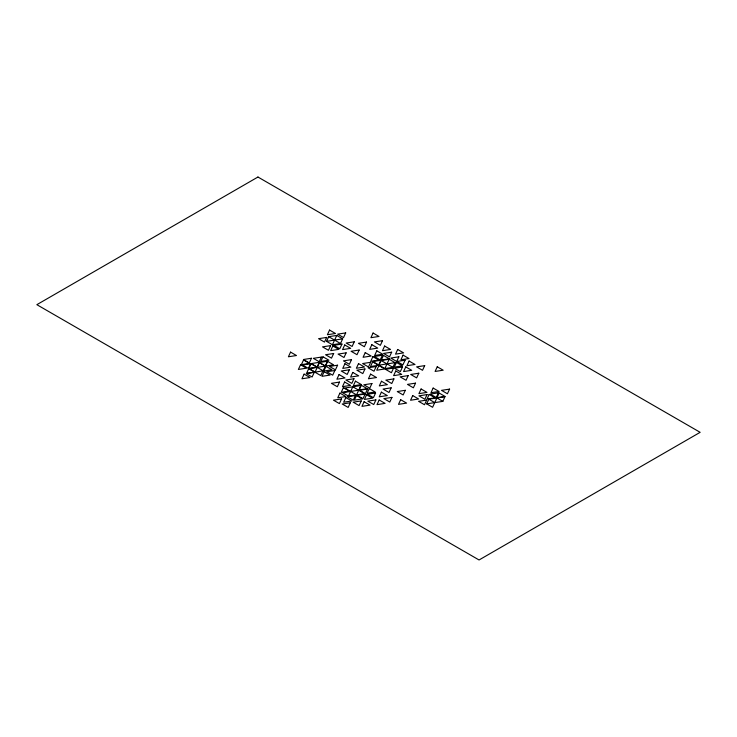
<?xml version="1.0" encoding="UTF-8"?>
<svg xmlns="http://www.w3.org/2000/svg" width="737" height="737" viewBox="0 0 737 737"><rect width="100%" height="100%" fill="white"/><g stroke="black" fill="none" stroke-linecap="round" stroke-linejoin="round"><path stroke-width="1.11" d="M326.519 341.351L328.684 336.68L336.763 335.436L342.668 338.845L340.512 343.516L332.433 344.759L326.519 341.351L342.668 338.845M332.433 344.759L336.763 335.436M322.944 370.923L320.779 375.584L314.874 372.167L323.165 370.794L325.33 366.132L319.425 362.724L315.095 372.047L309.181 368.629L325.33 366.132M348.472 396.119L352.802 386.787L364.631 393.613L348.472 396.119L342.558 392.701L358.716 390.205M378.919 365.165L381.084 360.504L389.164 359.251L395.069 362.659L392.904 367.33L384.834 368.574L378.919 365.165L395.069 362.659M384.834 368.574L389.164 359.251M426.677 403.858L428.842 399.196L444.991 396.699L442.836 401.361L426.677 403.858L432.591 407.275L436.921 397.943L442.836 401.361M381.084 360.504L392.904 367.33M328.684 336.68L340.512 343.516M428.842 399.196L434.756 402.605M317.26 367.385L323.165 370.794M290.562 352.111L288.407 356.772L296.477 355.52L290.562 352.111M300.539 364.778L298.374 369.44L306.454 368.196L300.539 364.778M303.533 359.988L301.369 364.649L309.448 363.396L303.533 359.988M304.114 374.12L301.949 378.781L310.028 377.528L304.114 374.12M311.456 358.265L309.291 362.926L303.386 359.509L311.456 358.265M310.544 363.737L308.379 368.399L302.474 364.981L310.544 363.737M308.711 368.675L306.546 373.346L314.625 372.093L308.711 368.675M311.042 363.774L308.877 368.436L316.956 367.183L311.042 363.774M329.559 330.075L327.403 334.736L335.473 333.483L329.559 330.075M326.666 337.426L324.501 342.088L318.587 338.679L326.666 337.426M314.266 372.342L312.11 377.012L306.196 373.595L314.266 372.342M321.387 357.086L319.232 361.747L313.317 358.339L321.387 357.086M319.268 362.328L317.103 366.989L311.189 363.581L319.268 362.328M322.953 356.8L320.788 361.462L328.868 360.209L322.953 356.8M330.618 345.625L328.453 350.287L322.539 346.869L330.618 345.625M332.829 345.957L330.664 350.619L338.744 349.375L332.829 345.957M327.468 361.25L325.303 365.911L319.388 362.503L327.468 361.25M327.67 361.397L325.505 366.059L333.585 364.815L327.67 361.397M326.012 366.372L323.847 371.033L331.926 369.781L326.012 366.372M324.133 371.678L321.968 376.34L330.047 375.087L324.133 371.678M333.658 353.502L331.493 358.164L325.579 354.746L333.658 353.502M345.699 332.903L343.534 337.564L337.629 334.147L345.699 332.903M341.968 344.068L339.803 348.739L333.889 345.321L341.968 344.068M344.732 344.934L342.567 349.596L350.646 348.352L344.732 344.934M334.856 370.508L332.691 375.17L326.777 371.752L334.856 370.508M337.583 365.202L335.418 369.863L329.503 366.455L337.583 365.202M346.15 352.839L343.995 357.5L338.08 354.092L346.15 352.839M339.057 374.562L336.901 379.223L344.971 377.97L339.057 374.562M354.276 341.802L352.111 346.464L346.197 343.046L354.276 341.802M344.907 363.737L342.742 368.399L350.821 367.146L344.907 363.737M339.499 382.07L337.334 386.741L331.42 383.323L339.499 382.07M351.521 359.619L349.366 364.281L343.451 360.863L351.521 359.619M349.356 369.771L347.191 374.433L341.277 371.015L349.356 369.771M359.168 350.029L357.012 354.69L351.098 351.282L359.168 350.029M344.621 381.996L342.456 386.658L350.536 385.405L344.621 381.996M339.914 393.125L337.749 397.787L345.828 396.534L339.914 393.125M343.368 387.699L341.203 392.36L349.274 391.117L343.368 387.699M366.547 342.069L364.382 346.731L358.468 343.313L366.547 342.069M352.774 372.425L350.609 377.086L358.689 375.833L352.774 372.425M341.563 398.929L339.398 403.59L333.483 400.182L341.563 398.929M358.532 363.599L356.367 368.26L364.447 367.017L358.532 363.599M365.239 352.618L363.074 357.279L371.153 356.035L365.239 352.618M353.981 378.735L351.816 383.397L345.902 379.988L353.981 378.735M345.837 397.575L343.672 402.236L351.752 400.983L345.837 397.575M371.853 344.695L369.688 349.366L377.768 348.113L371.853 344.695M355.464 381.158L353.299 385.82L361.379 384.576L355.464 381.158M364.962 368.951L362.797 373.613L356.883 370.204L364.962 368.951M350.315 402.761L348.15 407.423L342.235 404.014L350.315 402.761M372.885 356.671L370.72 361.342L378.79 360.089L372.885 356.671M370.665 362.3L368.5 366.962L362.595 363.553L370.665 362.3M355.427 395.529L353.263 400.191L347.357 396.782L355.427 395.529M376.8 350.821L374.636 355.483L382.715 354.23L376.8 350.821M360.881 385.543L356.551 394.866L344.723 388.04L360.881 385.543M356.505 395.511L354.34 400.173L362.42 398.92L356.505 395.511M361.333 385.276L359.168 389.937L367.247 388.685L361.333 385.276M372.655 361.858L370.49 366.519L378.56 365.276L372.655 361.858M382.512 340.669L380.347 345.331L374.433 341.913L382.512 340.669M370.6 374.12L368.436 378.781L376.506 377.537L370.6 374.12M384.631 346.031L382.466 350.692L390.536 349.439L384.631 346.031M376.165 366.547L374 371.218L368.085 367.8L376.165 366.547M361.25 400.928L359.085 405.59L353.17 402.181L361.25 400.928M382.374 355.243L380.209 359.914L374.295 356.496L382.374 355.243M365.147 394.028L362.982 398.689L357.067 395.281L365.147 394.028M367.523 389.025L365.359 393.687L359.444 390.269L367.523 389.025M380.836 360.282L378.671 364.953L372.765 361.535L380.836 360.282M378.901 365.552L376.736 370.214L384.815 368.961L378.901 365.552M383.461 355.391L381.296 360.052L389.376 358.799L383.461 355.391M369.255 388.565L367.09 393.226L375.17 391.973L369.255 388.565M366.565 394.765L364.41 399.426L372.48 398.183L366.565 394.765M371.936 383.535L369.771 388.196L363.857 384.778L371.936 383.535M364.115 401.702L361.95 406.363L370.029 405.12L364.115 401.702M391.669 352.194L389.505 356.855L383.599 353.438L391.669 352.194M375.584 393.005L373.419 397.667L367.505 394.249L375.584 393.005M381.48 381.241L379.315 385.912L387.395 384.659L381.48 381.241M397.694 349.467L395.539 354.128L403.609 352.885L397.694 349.467M375.907 399.887L373.742 404.549L367.827 401.14L375.907 399.887M381.388 392.158L379.223 396.819L387.303 395.566L381.388 392.158M393.567 368.058L391.402 372.719L385.488 369.301L393.567 368.058M398.855 356.8L396.69 361.462L390.785 358.053L398.855 356.8M379.168 399.97L377.003 404.631L385.082 403.379L379.168 399.97M396.451 362.438L394.286 367.1L402.356 365.856L396.451 362.438M395.778 370.978L393.613 375.64L401.693 374.396L395.778 370.978M403.075 355.123L400.91 359.785L408.989 358.532L403.075 355.123M393.927 378.882L391.762 383.544L385.847 380.135L393.927 378.882M391.172 387.837L389.007 392.499L383.093 389.081L391.172 387.837M405.083 360.209L402.918 364.87L397.013 361.462L405.083 360.209M402.494 366.971L400.329 371.632L394.424 368.224L402.494 366.971M405.755 366.897L403.59 371.559L411.67 370.306L405.755 366.897M391.955 397.381L389.79 402.043L383.876 398.625L391.955 397.381M409.081 361.056L406.916 365.718L414.995 364.465L409.081 361.056M408.206 375.603L406.041 380.264L400.136 376.856L408.206 375.603M400.679 399.694L398.514 404.355L406.594 403.102L400.679 399.694M405.322 390.297L403.157 394.958L397.252 391.55L405.322 390.297M418.791 373.217L416.626 377.878L410.712 374.47L418.791 373.217M415.539 383.148L413.374 387.809L407.469 384.392L415.539 383.148M424.696 365.626L422.531 370.287L416.617 366.879L424.696 365.626M412.72 395.585L410.555 400.246L418.634 399.003L412.72 395.585M421.094 388.979L418.929 393.641L426.999 392.388L421.094 388.979M437.244 366.786L435.088 371.448L443.158 370.204L437.244 366.786M427.055 394.59L424.89 399.251L418.975 395.843L427.055 394.59M426.686 400.09L424.521 404.751L418.607 401.333L426.686 400.09M429.164 394.415L426.999 399.076L435.07 397.823L429.164 394.415M433.144 388.067L430.979 392.729L439.059 391.485L433.144 388.067M438.395 392.839L436.23 397.501L430.316 394.092L438.395 392.839M439.151 393.051L436.995 397.713L445.065 396.469L439.151 393.051M449.588 389.108L447.423 393.77L441.509 390.361L449.588 389.108M373.088 333.032L370.914 337.693L378.993 336.45L373.088 333.032M257.95 177.027L36.85 304.676L479.05 559.973L700.15 432.324L257.95 177.027"/></g></svg>
